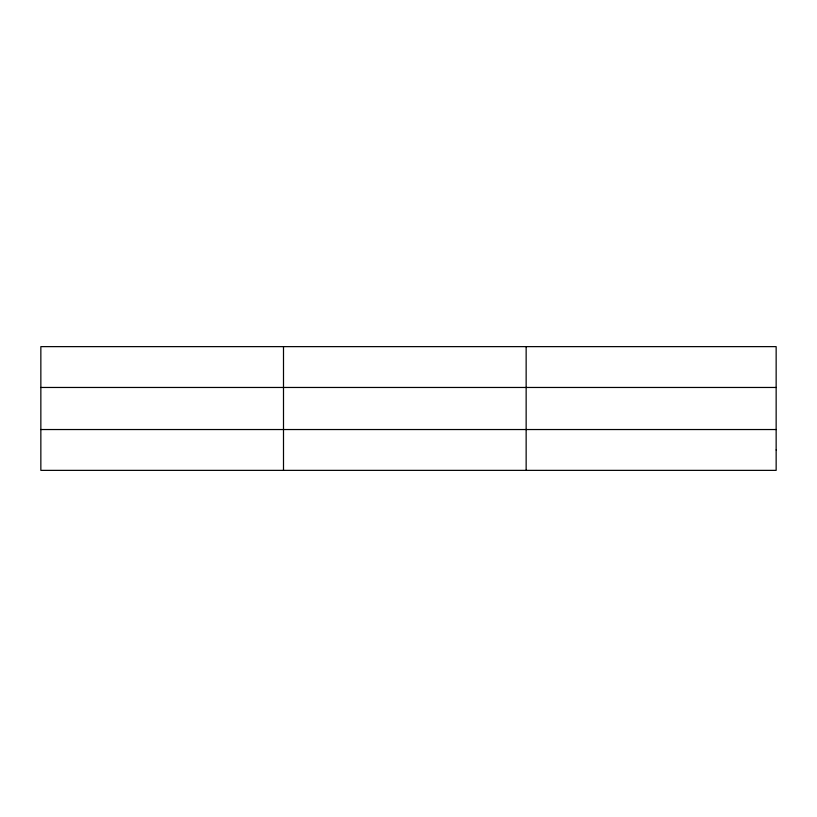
<?xml version="1.0" encoding="UTF-8"?>
<svg xmlns="http://www.w3.org/2000/svg" width="817" height="817" viewBox="0 0 817 817"><rect width="100%" height="100%" fill="white"/><g stroke="black" fill="none" stroke-linecap="round" stroke-linejoin="round"><path stroke-width="1.23" d="M283.499 346.633L283.499 470.367M526.148 346.633L526.148 470.367M40.85 387.462L776.15 387.462M40.85 429.538L776.15 429.538M776.15 449.953L776.15 470.367L40.85 470.367L40.85 346.633L776.15 346.633L776.15 449.953"/></g></svg>
